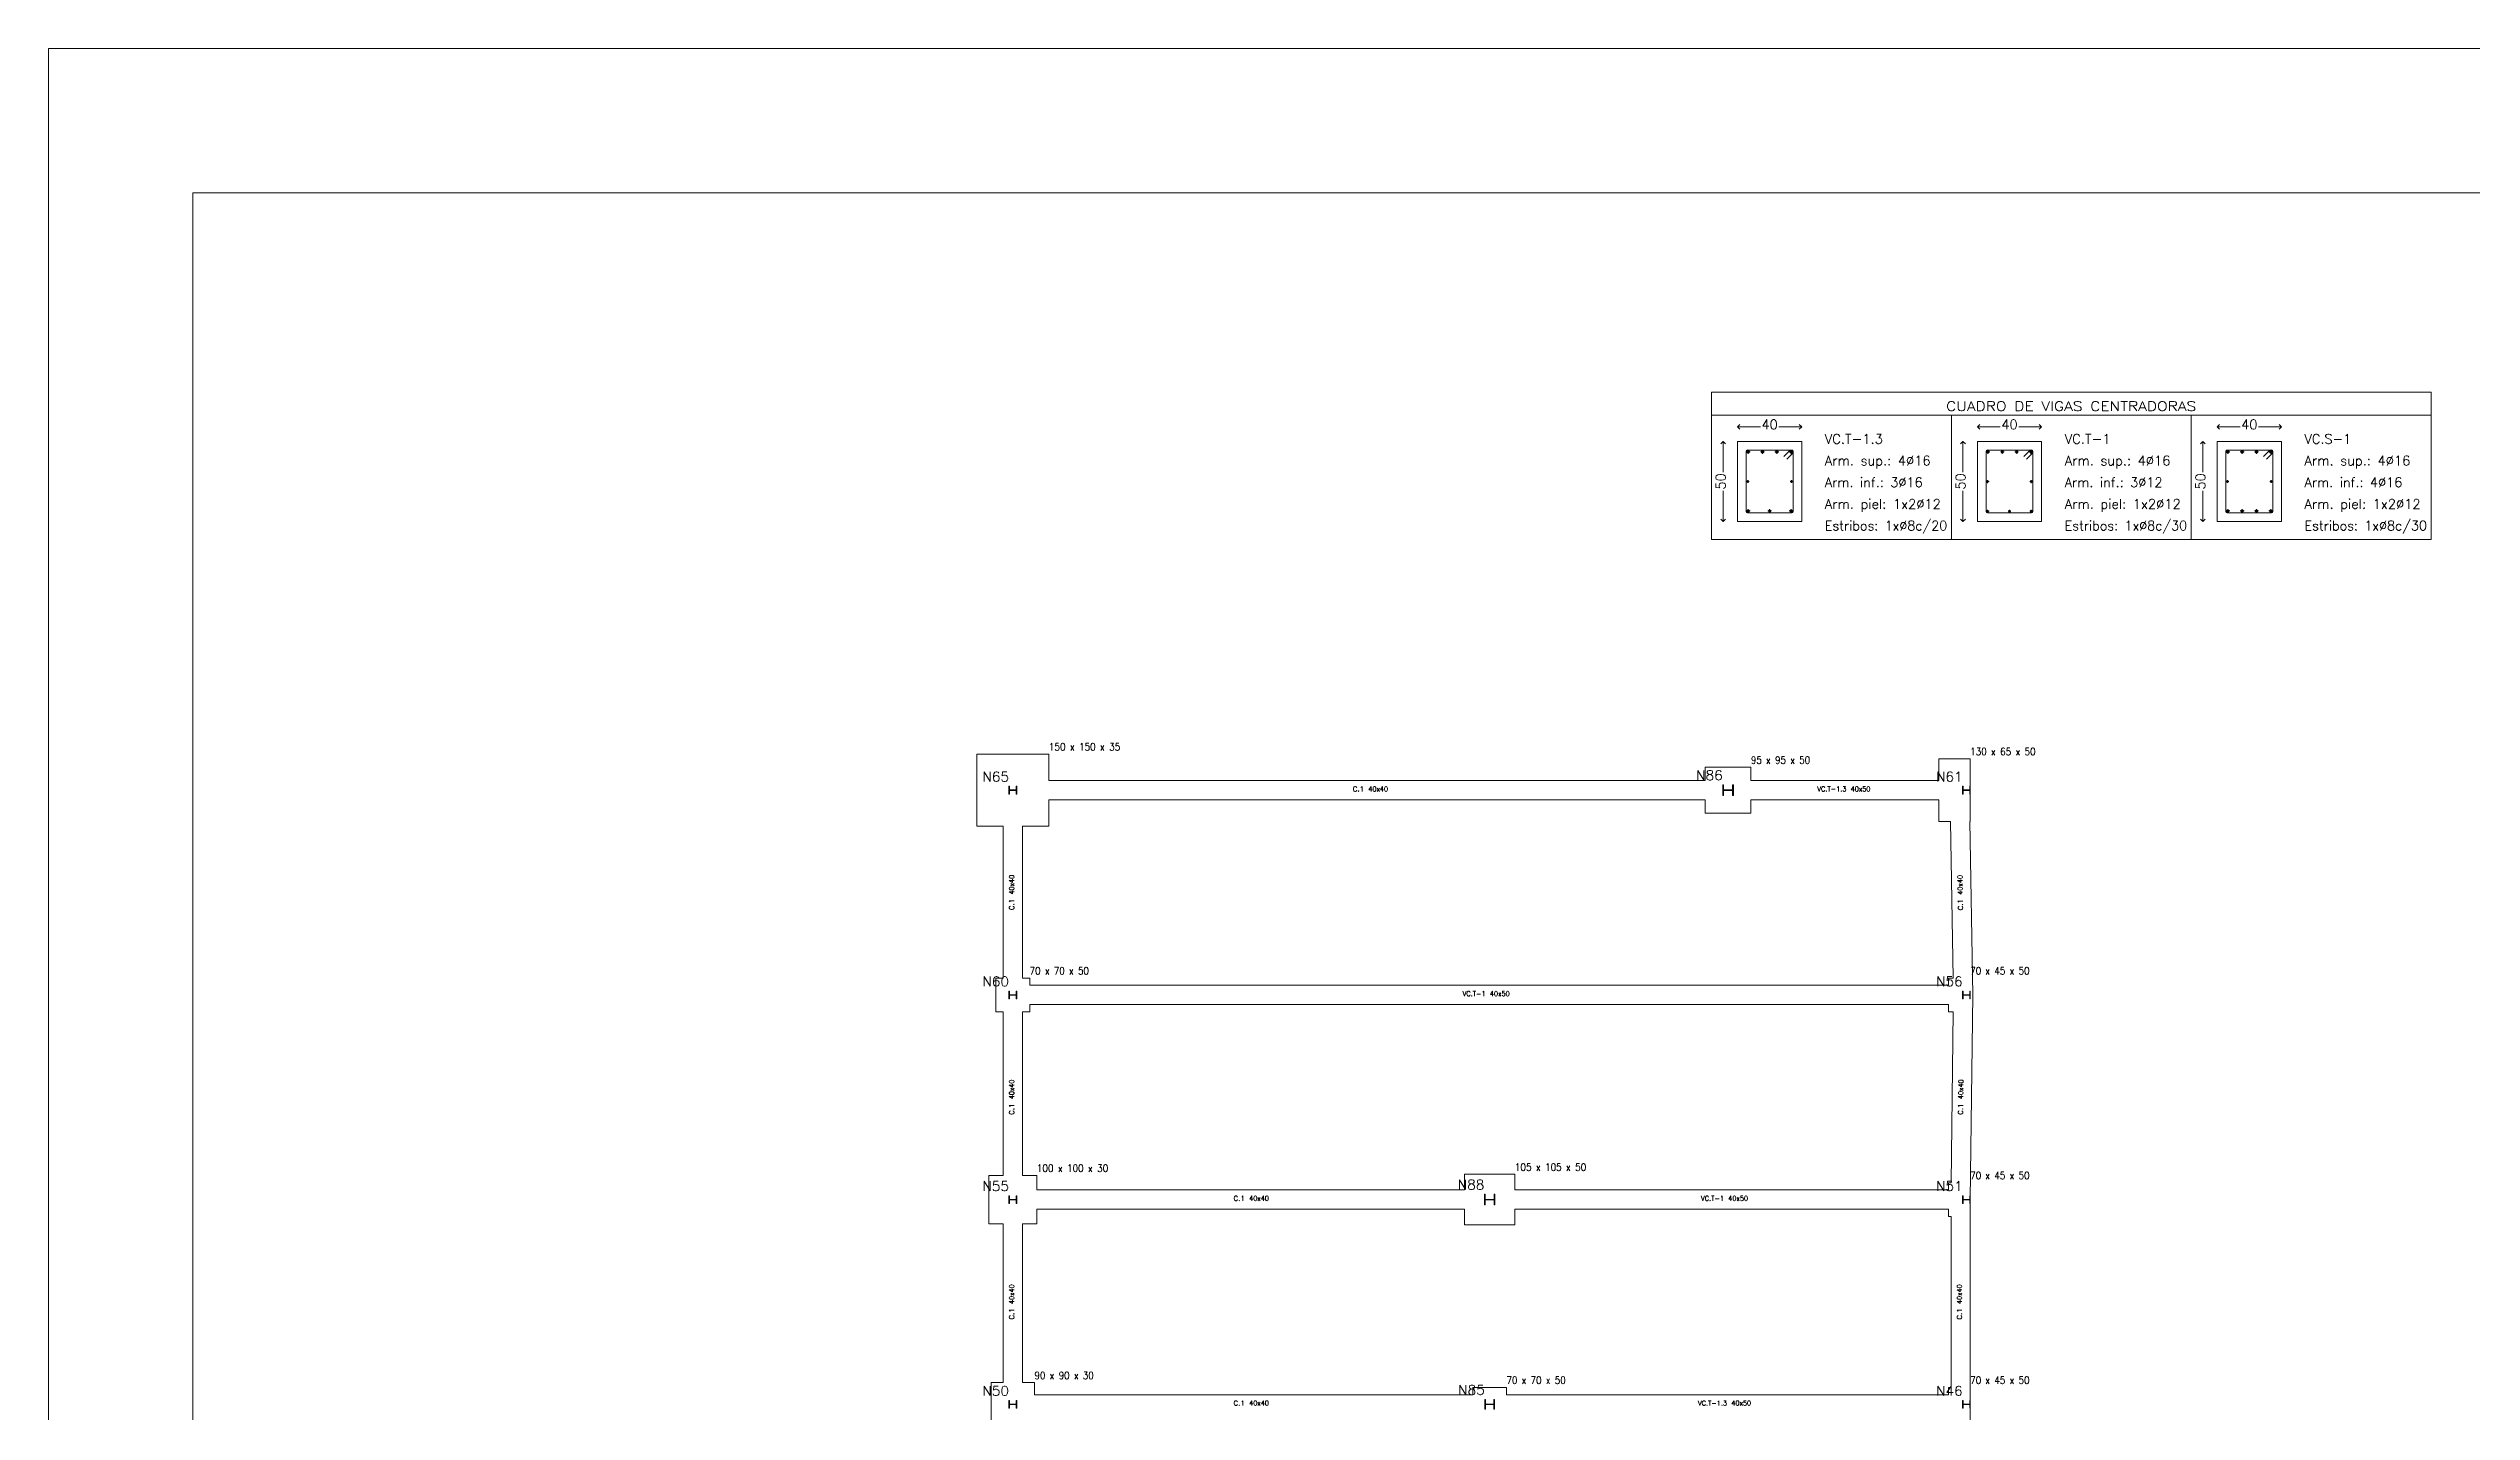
# Model space of a CAD drawing. Header units: millimetres. Extents: x -252 to 259, y -4 to 137.
# Drawn here: x -251.2 to -200.9, y 108.5 to 136.8 of the extents above; entities that cross this region are included whole.
import ezdxf
from ezdxf.enums import TextEntityAlignment as Align

# ---------------------------------------------------------------- set-up
doc = ezdxf.new("R2010")
doc.units = ezdxf.units.MM
for name, color, linetype, lineweight in [('CIM_CUAD_VIG_CEN', 1, 'Continuous', 9), ('PILAR_MET', 4, 'Continuous', 9), ('RECUAD_LIMITES', 2, 'Continuous', 0), ('RECUAD_MARCO', 1, 'Continuous', 20), ('VGC_BARRAS', 1, 'Continuous', 0), ('VGC_CONTORNO', 3, 'Continuous', 0), ('VGC_COTAS', 2, 'Continuous', 0), ('VGC_ESTRIBOS', 1, 'Continuous', 0), ('VGC_TEXTOS', 2, 'Continuous', 0), ('VIG_CONTORNO', 5, 'Continuous', 9), ('VIG_REF_Y_DIM', 3, 'Continuous', 0), ('ZAP_CONTORNO', 6, 'Continuous', 9), ('ZAP_DIMENSION', 7, 'Continuous', 9)]:
    doc.layers.add(name, color=color, linetype=linetype, lineweight=lineweight)
doc.styles.add('CYPETXT', font='romans__.ttf', dxfattribs={"height": 0.2})

msp = doc.modelspace()

# ---------------------------------------------------------------- hatches: boundary and pattern name
at = {"layer": 'VGC_BARRAS'}
h = msp.add_hatch(color=256, dxfattribs=at)
edge = h.paths.add_edge_path(flags=0)
edge.add_arc((-215.913, 128.419), 0.0267, 0, 360)
h = msp.add_hatch(color=256, dxfattribs=at)
edge = h.paths.add_edge_path(flags=0)
edge.add_arc((-215.615, 128.419), 0.0267, 0, 360)
h = msp.add_hatch(color=256, dxfattribs=at)
edge = h.paths.add_edge_path(flags=0)
edge.add_arc((-215.317, 128.419), 0.0267, 0, 360)
h = msp.add_hatch(color=256, dxfattribs=at)
edge = h.paths.add_edge_path(flags=0)
edge.add_arc((-215.02, 128.419), 0.0267, 0, 360)
h = msp.add_hatch(color=256, dxfattribs=at)
edge = h.paths.add_edge_path(flags=0)
edge.add_arc((-210.933, 128.419), 0.0267, 0, 360)
h = msp.add_hatch(color=256, dxfattribs=at)
edge = h.paths.add_edge_path(flags=0)
edge.add_arc((-210.635, 128.419), 0.0267, 0, 360)
h = msp.add_hatch(color=256, dxfattribs=at)
edge = h.paths.add_edge_path(flags=0)
edge.add_arc((-210.337, 128.419), 0.0267, 0, 360)
h = msp.add_hatch(color=256, dxfattribs=at)
edge = h.paths.add_edge_path(flags=0)
edge.add_arc((-210.04, 128.419), 0.0267, 0, 360)
h = msp.add_hatch(color=256, dxfattribs=at)
edge = h.paths.add_edge_path(flags=0)
edge.add_arc((-205.953, 128.419), 0.0267, 0, 360)
h = msp.add_hatch(color=256, dxfattribs=at)
edge = h.paths.add_edge_path(flags=0)
edge.add_arc((-205.655, 128.419), 0.0267, 0, 360)
h = msp.add_hatch(color=256, dxfattribs=at)
edge = h.paths.add_edge_path(flags=0)
edge.add_arc((-205.357, 128.419), 0.0267, 0, 360)
h = msp.add_hatch(color=256, dxfattribs=at)
edge = h.paths.add_edge_path(flags=0)
edge.add_arc((-205.06, 128.419), 0.0267, 0, 360)
h = msp.add_hatch(color=256, dxfattribs=at)
edge = h.paths.add_edge_path(flags=0)
edge.add_arc((-215.92, 127.806), 0.02, 0, 360)
h = msp.add_hatch(color=256, dxfattribs=at)
edge = h.paths.add_edge_path(flags=0)
edge.add_arc((-215.013, 127.806), 0.02, 0, 360)
h = msp.add_hatch(color=256, dxfattribs=at)
edge = h.paths.add_edge_path(flags=0)
edge.add_arc((-210.94, 127.803), 0.02, 0, 360)
h = msp.add_hatch(color=256, dxfattribs=at)
edge = h.paths.add_edge_path(flags=0)
edge.add_arc((-210.033, 127.803), 0.02, 0, 360)
h = msp.add_hatch(color=256, dxfattribs=at)
edge = h.paths.add_edge_path(flags=0)
edge.add_arc((-205.96, 127.806), 0.02, 0, 360)
h = msp.add_hatch(color=256, dxfattribs=at)
edge = h.paths.add_edge_path(flags=0)
edge.add_arc((-205.053, 127.806), 0.02, 0, 360)
h = msp.add_hatch(color=256, dxfattribs=at)
edge = h.paths.add_edge_path(flags=0)
edge.add_arc((-215.913, 127.193), 0.0267, 0, 360)
h = msp.add_hatch(color=256, dxfattribs=at)
edge = h.paths.add_edge_path(flags=0)
edge.add_arc((-215.466, 127.193), 0.0267, 0, 360)
h = msp.add_hatch(color=256, dxfattribs=at)
edge = h.paths.add_edge_path(flags=0)
edge.add_arc((-215.02, 127.193), 0.0267, 0, 360)
h = msp.add_hatch(color=256, dxfattribs=at)
edge = h.paths.add_edge_path(flags=0)
edge.add_arc((-210.94, 127.186), 0.02, 0, 360)
h = msp.add_hatch(color=256, dxfattribs=at)
edge = h.paths.add_edge_path(flags=0)
edge.add_arc((-210.486, 127.186), 0.02, 0, 360)
h = msp.add_hatch(color=256, dxfattribs=at)
edge = h.paths.add_edge_path(flags=0)
edge.add_arc((-210.033, 127.186), 0.02, 0, 360)
h = msp.add_hatch(color=256, dxfattribs=at)
edge = h.paths.add_edge_path(flags=0)
edge.add_arc((-205.953, 127.193), 0.0267, 0, 360)
h = msp.add_hatch(color=256, dxfattribs=at)
edge = h.paths.add_edge_path(flags=0)
edge.add_arc((-205.655, 127.193), 0.0267, 0, 360)
h = msp.add_hatch(color=256, dxfattribs=at)
edge = h.paths.add_edge_path(flags=0)
edge.add_arc((-205.357, 127.193), 0.0267, 0, 360)
h = msp.add_hatch(color=256, dxfattribs=at)
edge = h.paths.add_edge_path(flags=0)
edge.add_arc((-205.06, 127.193), 0.0267, 0, 360)

# ---------------------------------------------------------------- linework, layer by layer
at = {"layer": 'PILAR_MET'}
for points in [[(-231.1, 121.317), (-231.1, 121.477), (-231.113, 121.477), (-231.113, 121.401), (-231.247, 121.401), (-231.247, 121.477), (-231.26, 121.477), (-231.26, 121.317), (-231.247, 121.317), (-231.247, 121.393), (-231.113, 121.393), (-231.113, 121.317), (-231.1, 121.317)], [(-216.22, 121.287), (-216.22, 121.507), (-216.236, 121.507), (-216.236, 121.402), (-216.424, 121.402), (-216.424, 121.507), (-216.44, 121.507), (-216.44, 121.287), (-216.424, 121.287), (-216.424, 121.393), (-216.236, 121.393), (-216.236, 121.287), (-216.22, 121.287)], [(-211.3, 121.317), (-211.3, 121.477), (-211.313, 121.477), (-211.313, 121.401), (-211.447, 121.401), (-211.447, 121.477), (-211.46, 121.477), (-211.46, 121.317), (-211.447, 121.317), (-211.447, 121.393), (-211.313, 121.393), (-211.313, 121.317), (-211.3, 121.317)], [(-231.1, 117.067), (-231.1, 117.227), (-231.113, 117.227), (-231.113, 117.151), (-231.247, 117.151), (-231.247, 117.227), (-231.26, 117.227), (-231.26, 117.067), (-231.247, 117.067), (-231.247, 117.143), (-231.113, 117.143), (-231.113, 117.067), (-231.1, 117.067)], [(-211.3, 117.067), (-211.3, 117.227), (-211.313, 117.227), (-211.313, 117.151), (-211.447, 117.151), (-211.447, 117.227), (-211.46, 117.227), (-211.46, 117.067), (-211.447, 117.067), (-211.447, 117.143), (-211.313, 117.143), (-211.313, 117.067), (-211.3, 117.067)], [(-231.1, 112.817), (-231.1, 112.977), (-231.113, 112.977), (-231.113, 112.901), (-231.247, 112.901), (-231.247, 112.977), (-231.26, 112.977), (-231.26, 112.817), (-231.247, 112.817), (-231.247, 112.893), (-231.113, 112.893), (-231.113, 112.817), (-231.1, 112.817)], [(-221.17, 112.787), (-221.17, 113.007), (-221.186, 113.007), (-221.186, 112.902), (-221.374, 112.902), (-221.374, 113.007), (-221.39, 113.007), (-221.39, 112.787), (-221.374, 112.787), (-221.374, 112.893), (-221.186, 112.893), (-221.186, 112.787), (-221.17, 112.787)], [(-211.3, 112.817), (-211.3, 112.977), (-211.313, 112.977), (-211.313, 112.901), (-211.447, 112.901), (-211.447, 112.977), (-211.46, 112.977), (-211.46, 112.817), (-211.447, 112.817), (-211.447, 112.893), (-211.313, 112.893), (-211.313, 112.817), (-211.3, 112.817)], [(-231.1, 108.567), (-231.1, 108.727), (-231.113, 108.727), (-231.113, 108.651), (-231.247, 108.651), (-231.247, 108.727), (-231.26, 108.727), (-231.26, 108.567), (-231.247, 108.567), (-231.247, 108.643), (-231.113, 108.643), (-231.113, 108.567), (-231.1, 108.567)], [(-221.18, 108.547), (-221.18, 108.747), (-221.195, 108.747), (-221.195, 108.652), (-221.365, 108.652), (-221.365, 108.747), (-221.38, 108.747), (-221.38, 108.547), (-221.365, 108.547), (-221.365, 108.643), (-221.195, 108.643), (-221.195, 108.547), (-221.18, 108.547)], [(-211.3, 108.567), (-211.3, 108.727), (-211.313, 108.727), (-211.313, 108.651), (-211.447, 108.651), (-211.447, 108.727), (-211.46, 108.727), (-211.46, 108.567), (-211.447, 108.567), (-211.447, 108.643), (-211.313, 108.643), (-211.313, 108.567), (-211.3, 108.567)]]:
    msp.add_lwpolyline(points, close=True, dxfattribs=at)
at = {"layer": 'RECUAD_LIMITES'}
msp.add_lwpolyline([(-251.203, 77.395), (-167.203, 77.395), (-167.203, 136.795), (-251.203, 136.795), (-251.203, 77.395)], close=True, dxfattribs=at)
at = {"layer": 'RECUAD_MARCO'}
msp.add_lwpolyline([(-248.203, 80.395), (-170.203, 80.395), (-170.203, 133.795), (-248.203, 133.795), (-248.203, 80.395)], close=True, dxfattribs=at)
at = {"layer": 'VGC_BARRAS'}
for p, q in [((-215.953, 128.419), (-215.873, 128.419)), ((-215.913, 128.459), (-215.913, 128.379)), ((-215.655, 128.419), (-215.575, 128.419)), ((-215.615, 128.459), (-215.615, 128.379)), ((-215.357, 128.419), (-215.277, 128.419)), ((-215.317, 128.459), (-215.317, 128.379)), ((-215.06, 128.419), (-214.98, 128.419)), ((-215.02, 128.459), (-215.02, 128.379)), ((-210.973, 128.419), (-210.893, 128.419)), ((-210.933, 128.459), (-210.933, 128.379)), ((-210.675, 128.419), (-210.595, 128.419)), ((-210.635, 128.459), (-210.635, 128.379)), ((-210.377, 128.419), (-210.297, 128.419)), ((-210.337, 128.459), (-210.337, 128.379)), ((-210.08, 128.419), (-210, 128.419)), ((-210.04, 128.459), (-210.04, 128.379)), ((-205.993, 128.419), (-205.913, 128.419)), ((-205.953, 128.459), (-205.953, 128.379)), ((-205.695, 128.419), (-205.615, 128.419)), ((-205.655, 128.459), (-205.655, 128.379)), ((-205.397, 128.419), (-205.317, 128.419)), ((-205.357, 128.459), (-205.357, 128.379)), ((-205.1, 128.419), (-205.02, 128.419)), ((-205.06, 128.459), (-205.06, 128.379)), ((-215.95, 127.806), (-215.89, 127.806)), ((-215.92, 127.836), (-215.92, 127.776)), ((-215.043, 127.806), (-214.983, 127.806)), ((-215.013, 127.836), (-215.013, 127.776)), ((-210.97, 127.803), (-210.91, 127.803)), ((-210.94, 127.833), (-210.94, 127.773)), ((-210.063, 127.803), (-210.003, 127.803)), ((-210.033, 127.833), (-210.033, 127.773)), ((-205.99, 127.806), (-205.93, 127.806)), ((-205.96, 127.836), (-205.96, 127.776)), ((-205.083, 127.806), (-205.023, 127.806)), ((-205.053, 127.836), (-205.053, 127.776)), ((-215.953, 127.193), (-215.873, 127.193)), ((-215.913, 127.233), (-215.913, 127.153)), ((-215.506, 127.193), (-215.426, 127.193)), ((-215.466, 127.233), (-215.466, 127.153)), ((-215.06, 127.193), (-214.98, 127.193)), ((-215.02, 127.233), (-215.02, 127.153)), ((-210.97, 127.186), (-210.91, 127.186)), ((-210.94, 127.216), (-210.94, 127.156)), ((-210.516, 127.186), (-210.456, 127.186)), ((-210.486, 127.216), (-210.486, 127.156)), ((-210.063, 127.186), (-210.003, 127.186)), ((-210.033, 127.216), (-210.033, 127.156)), ((-205.993, 127.193), (-205.913, 127.193)), ((-205.953, 127.233), (-205.953, 127.153)), ((-205.695, 127.193), (-205.615, 127.193)), ((-205.655, 127.233), (-205.655, 127.153)), ((-205.397, 127.193), (-205.317, 127.193)), ((-205.357, 127.233), (-205.357, 127.153)), ((-205.1, 127.193), (-205.02, 127.193)), ((-205.06, 127.233), (-205.06, 127.153))]:
    msp.add_line(p, q, dxfattribs=at)
for centre, radius in [((-215.913, 128.419), 0.0267), ((-215.913, 128.419), 0.0267), ((-215.615, 128.419), 0.0267), ((-215.615, 128.419), 0.0267), ((-215.317, 128.419), 0.0267), ((-215.317, 128.419), 0.0267), ((-215.02, 128.419), 0.0267), ((-215.02, 128.419), 0.0267), ((-210.933, 128.419), 0.0267), ((-210.933, 128.419), 0.0267), ((-210.635, 128.419), 0.0267), ((-210.635, 128.419), 0.0267), ((-210.337, 128.419), 0.0267), ((-210.337, 128.419), 0.0267), ((-210.04, 128.419), 0.0267), ((-210.04, 128.419), 0.0267), ((-205.953, 128.419), 0.0267), ((-205.953, 128.419), 0.0267), ((-205.655, 128.419), 0.0267), ((-205.655, 128.419), 0.0267), ((-205.357, 128.419), 0.0267), ((-205.357, 128.419), 0.0267), ((-205.06, 128.419), 0.0267), ((-205.06, 128.419), 0.0267), ((-215.92, 127.806), 0.02), ((-215.92, 127.806), 0.02), ((-215.013, 127.806), 0.02), ((-215.013, 127.806), 0.02), ((-210.94, 127.803), 0.02), ((-210.94, 127.803), 0.02), ((-210.033, 127.803), 0.02), ((-210.033, 127.803), 0.02), ((-205.96, 127.806), 0.02), ((-205.96, 127.806), 0.02), ((-205.053, 127.806), 0.02), ((-205.053, 127.806), 0.02), ((-215.913, 127.193), 0.0267), ((-215.913, 127.193), 0.0267), ((-215.466, 127.193), 0.0267), ((-215.466, 127.193), 0.0267), ((-215.02, 127.193), 0.0267), ((-215.02, 127.193), 0.0267), ((-210.94, 127.186), 0.02), ((-210.94, 127.186), 0.02), ((-210.486, 127.186), 0.02), ((-210.486, 127.186), 0.02), ((-210.033, 127.186), 0.02), ((-210.033, 127.186), 0.02), ((-205.953, 127.193), 0.0267), ((-205.953, 127.193), 0.0267), ((-205.655, 127.193), 0.0267), ((-205.655, 127.193), 0.0267), ((-205.357, 127.193), 0.0267), ((-205.357, 127.193), 0.0267), ((-205.06, 127.193), 0.0267), ((-205.06, 127.193), 0.0267)]:
    msp.add_circle(centre, radius, dxfattribs=at)
at = {"layer": 'VGC_CONTORNO'}
for points in [[(-216.133, 126.973), (-214.8, 126.973), (-214.8, 128.639), (-216.133, 128.639), (-216.133, 126.973)], [(-211.153, 126.973), (-209.82, 126.973), (-209.82, 128.639), (-211.153, 128.639), (-211.153, 126.973)], [(-206.173, 126.973), (-204.84, 126.973), (-204.84, 128.639), (-206.173, 128.639), (-206.173, 126.973)]]:
    msp.add_lwpolyline(points, close=True, dxfattribs=at)
at = {"layer": 'VGC_COTAS'}
for p, q in [((-216.133, 128.939), (-216.083, 128.989)), ((-216.133, 128.938), (-216.133, 128.941)), ((-216.133, 128.939), (-216.083, 128.889)), ((-216.133, 128.939), (-215.659, 128.939)), ((-215.273, 128.939), (-214.8, 128.939)), ((-214.8, 128.939), (-214.85, 128.989)), ((-214.8, 128.939), (-214.85, 128.889)), ((-214.8, 128.938), (-214.8, 128.941)), ((-211.153, 128.939), (-211.103, 128.989)), ((-211.153, 128.938), (-211.153, 128.941)), ((-211.153, 128.939), (-211.103, 128.889)), ((-211.153, 128.939), (-210.679, 128.939)), ((-210.293, 128.939), (-209.82, 128.939)), ((-209.82, 128.939), (-209.87, 128.989)), ((-209.82, 128.939), (-209.87, 128.889)), ((-209.82, 128.938), (-209.82, 128.941)), ((-206.173, 128.939), (-206.123, 128.989)), ((-206.173, 128.938), (-206.173, 128.941)), ((-206.173, 128.939), (-206.123, 128.889)), ((-206.173, 128.939), (-205.699, 128.939)), ((-205.313, 128.939), (-204.84, 128.939)), ((-204.84, 128.939), (-204.89, 128.989)), ((-204.84, 128.939), (-204.89, 128.889)), ((-204.84, 128.938), (-204.84, 128.941)), ((-216.433, 128.639), (-216.483, 128.589)), ((-216.435, 128.639), (-216.431, 128.639)), ((-216.433, 128.639), (-216.383, 128.589)), ((-216.433, 127.999), (-216.433, 128.639)), ((-211.453, 128.639), (-211.503, 128.589)), ((-211.455, 128.639), (-211.451, 128.639)), ((-211.453, 128.639), (-211.403, 128.589)), ((-211.453, 127.999), (-211.453, 128.639)), ((-206.473, 128.639), (-206.523, 128.589)), ((-206.475, 128.639), (-206.471, 128.639)), ((-206.473, 128.639), (-206.423, 128.589)), ((-206.473, 127.999), (-206.473, 128.639)), ((-216.433, 126.973), (-216.433, 127.613)), ((-211.453, 126.973), (-211.453, 127.613)), ((-206.473, 126.973), (-206.473, 127.613)), ((-216.433, 126.973), (-216.483, 127.023)), ((-216.435, 126.973), (-216.431, 126.973)), ((-216.433, 126.973), (-216.383, 127.023)), ((-211.453, 126.973), (-211.503, 127.023)), ((-211.455, 126.973), (-211.451, 126.973)), ((-211.453, 126.973), (-211.403, 127.023)), ((-206.473, 126.973), (-206.523, 127.023)), ((-206.475, 126.973), (-206.471, 126.973)), ((-206.473, 126.973), (-206.423, 127.023))]:
    msp.add_line(p, q, dxfattribs=at)
at = {"layer": 'VGC_ESTRIBOS'}
for p, q in [((-215.953, 128.433), (-215.953, 127.179)), ((-215.006, 128.459), (-215.926, 128.459)), ((-215.038, 128.459), (-215.17, 128.327)), ((-214.98, 128.401), (-215.112, 128.269)), ((-214.98, 127.179), (-214.98, 128.433)), ((-210.973, 128.433), (-210.973, 127.179)), ((-210.026, 128.459), (-210.946, 128.459)), ((-210.058, 128.459), (-210.19, 128.327)), ((-210, 128.401), (-210.132, 128.269)), ((-210, 127.179), (-210, 128.433)), ((-205.993, 128.433), (-205.993, 127.179)), ((-205.046, 128.459), (-205.966, 128.459)), ((-205.078, 128.459), (-205.21, 128.327)), ((-205.02, 128.401), (-205.152, 128.269)), ((-205.02, 127.179), (-205.02, 128.433)), ((-215.926, 127.153), (-215.006, 127.153)), ((-210.946, 127.153), (-210.026, 127.153)), ((-205.966, 127.153), (-205.046, 127.153))]:
    msp.add_line(p, q, dxfattribs=at)
for centre, start, end in [((-215.926, 128.433), 90, 180), ((-215.006, 128.433), 0, 90), ((-210.946, 128.433), 90, 180), ((-210.026, 128.433), 0, 90), ((-205.966, 128.433), 90, 180), ((-205.046, 128.433), 0, 90), ((-215.926, 127.179), 180, 270), ((-215.006, 127.179), 270, 0), ((-210.946, 127.179), 180, 270), ((-210.026, 127.179), 270, 0), ((-205.966, 127.179), 180, 270), ((-205.046, 127.179), 270, 0)]:
    msp.add_arc(centre, 0.0267, start, end, dxfattribs=at)
at = {"layer": 'VGC_TEXTOS', "lineweight": 9}
for p, q in [((-216.673, 129.659), (-201.733, 129.659)), ((-216.673, 129.659), (-216.673, 126.599)), ((-201.733, 129.659), (-201.733, 126.599)), ((-216.673, 129.179), (-201.733, 129.179)), ((-211.693, 129.179), (-211.693, 126.599)), ((-206.713, 129.179), (-206.713, 126.599)), ((-216.673, 126.599), (-201.733, 126.599))]:
    msp.add_line(p, q, dxfattribs=at)
at = {"layer": 'VIG_CONTORNO'}
for p, q in [((-216.805, 121.597), (-230.43, 121.597)), ((-211.95, 121.597), (-215.855, 121.597)), ((-230.43, 121.197), (-216.805, 121.197)), ((-215.855, 121.197), (-211.95, 121.197)), ((-211.709, 120.747), (-211.656, 117.497)), ((-211.25, 117.147), (-211.309, 120.747)), ((-231.38, 120.647), (-231.38, 117.497)), ((-230.98, 117.497), (-230.98, 120.647)), ((-211.75, 117.347), (-230.83, 117.347)), ((-231.38, 116.797), (-231.38, 113.397)), ((-230.98, 113.397), (-230.98, 116.797)), ((-230.83, 116.947), (-211.75, 116.947)), ((-211.654, 116.797), (-211.696, 113.247)), ((-211.3, 112.897), (-211.25, 117.147)), ((-221.805, 113.097), (-230.68, 113.097)), ((-230.68, 112.697), (-221.805, 112.697)), ((-211.75, 113.097), (-220.755, 113.097)), ((-220.755, 112.697), (-211.75, 112.697)), ((-231.38, 112.397), (-231.38, 109.097)), ((-230.98, 109.097), (-230.98, 112.397)), ((-211.7, 112.547), (-211.7, 108.997)), ((-211.3, 108.997), (-211.3, 112.547)), ((-221.63, 108.847), (-230.73, 108.847)), ((-211.75, 108.847), (-220.93, 108.847))]:
    msp.add_line(p, q, dxfattribs=at)
at = {"layer": 'ZAP_CONTORNO'}
for p, q in [((-230.43, 120.647), (-230.43, 121.197)), ((-215.855, 120.922), (-215.855, 121.197)), ((-211.309, 120.747), (-211.3, 120.747)), ((-230.98, 120.647), (-230.43, 120.647)), ((-230.98, 116.797), (-230.83, 116.797)), ((-230.83, 116.797), (-230.83, 116.947)), ((-230.68, 112.397), (-230.68, 112.697)), ((-220.755, 112.372), (-220.755, 112.697)), ((-211.3, 112.547), (-211.3, 112.897)), ((-230.98, 112.397), (-230.68, 112.397))]:
    msp.add_line(p, q, dxfattribs=at)
for points in [[(-230.43, 121.597), (-230.43, 122.147), (-231.93, 122.147), (-231.93, 120.647), (-231.38, 120.647)], [(-215.855, 121.597), (-215.855, 121.872), (-216.805, 121.872), (-216.805, 121.597)], [(-211.3, 120.747), (-211.3, 122.047), (-211.95, 122.047), (-211.95, 121.597)], [(-216.805, 121.197), (-216.805, 120.922), (-215.855, 120.922)], [(-211.95, 121.197), (-211.95, 120.747), (-211.709, 120.747)], [(-231.38, 117.497), (-231.53, 117.497), (-231.53, 116.797), (-231.38, 116.797)], [(-230.83, 117.347), (-230.83, 117.497), (-230.98, 117.497)], [(-211.656, 117.497), (-211.75, 117.497), (-211.75, 117.347)], [(-211.75, 116.947), (-211.75, 116.797), (-211.654, 116.797)], [(-231.38, 113.397), (-231.68, 113.397), (-231.68, 112.397), (-231.38, 112.397)], [(-230.68, 113.097), (-230.68, 113.397), (-230.98, 113.397)], [(-220.755, 113.097), (-220.755, 113.422), (-221.805, 113.422), (-221.805, 113.097)], [(-211.696, 113.247), (-211.75, 113.247), (-211.75, 113.097)], [(-221.805, 112.697), (-221.805, 112.372), (-220.755, 112.372)], [(-211.75, 112.697), (-211.75, 112.547), (-211.7, 112.547)], [(-231.38, 109.097), (-231.63, 109.097), (-231.63, 108.197), (-231.38, 108.197)], [(-230.73, 108.847), (-230.73, 109.097), (-230.98, 109.097)], [(-220.93, 108.847), (-220.93, 108.997), (-221.63, 108.997), (-221.63, 108.847)], [(-211.7, 108.997), (-211.75, 108.997), (-211.75, 108.847)], [(-211.3, 108.297), (-211.3, 108.647), (-211.3, 108.997)]]:
    msp.add_lwpolyline(points, dxfattribs=at)

# ---------------------------------------------------------------- texts
at = {"layer": 'CIM_CUAD_VIG_CEN', "style": 'CYPETXT', "width": 0.998124}
msp.add_text('CUADRO DE VIGAS CENTRADORAS', height=0.2, dxfattribs=at).set_placement((-211.803, 129.269), (-206.61, 129.269), align=Align.FIT)
at = {"layer": 'PILAR_MET', "style": 'CYPETXT', "width": 0.924861}
for s, p, p2 in [('N65', (-231.812, 121.577), (-231.26, 121.577)), ('N86', (-216.992, 121.607), (-216.44, 121.607)), ('N61', (-212.012, 121.577), (-211.46, 121.577)), ('N60', (-231.812, 117.327), (-231.26, 117.327)), ('N56', (-212.012, 117.327), (-211.46, 117.327)), ('N55', (-231.812, 113.077), (-231.26, 113.077)), ('N88', (-221.942, 113.107), (-221.39, 113.107)), ('N51', (-212.012, 113.077), (-211.46, 113.077)), ('N50', (-231.812, 108.827), (-231.26, 108.827)), ('N85', (-221.932, 108.847), (-221.38, 108.847)), ('N46', (-212.012, 108.827), (-211.46, 108.827))]:
    msp.add_text(s, height=0.2, dxfattribs=at).set_placement(p, p2, align=Align.FIT)
at = {"layer": 'VGC_COTAS', "style": 'CYPETXT', "width": 0.872087}
for p, p2 in [((-215.634, 128.889), (-215.298, 128.889)), ((-210.654, 128.889), (-210.318, 128.889)), ((-205.674, 128.889), (-205.338, 128.889))]:
    msp.add_text('40', height=0.2, dxfattribs=at).set_placement(p, p2, align=Align.FIT)
for p, p2 in [((-216.383, 127.638), (-216.383, 127.974)), ((-211.403, 127.638), (-211.403, 127.974)), ((-206.423, 127.638), (-206.423, 127.974))]:
    msp.add_text('50', height=0.2, rotation=90, dxfattribs=at).set_placement(p, p2, align=Align.FIT)
at = {"layer": 'VGC_TEXTOS', "style": 'CYPETXT'}
for s, width, p, p2 in [('VC.T-1.3', 0.861267, (-214.32, 128.589), (-213.114, 128.589)), ('Arm. sup.: 4%%c16', 0.851284, (-214.32, 128.139), (-212.124, 128.139)), ('VC.T-1', 0.860182, (-209.34, 128.589), (-208.386, 128.589)), ('Arm. sup.: 4%%c16', 0.851284, (-209.34, 128.139), (-207.144, 128.139)), ('VC.S-1', 0.845071, (-204.36, 128.589), (-203.391, 128.589)), ('Arm. sup.: 4%%c16', 0.851284, (-204.36, 128.139), (-202.164, 128.139)), ('Arm. inf.: 3%%c16', 0.836178, (-214.32, 127.689), (-212.289, 127.689)), ('Arm. inf.: 3%%c12', 0.836178, (-209.34, 127.689), (-207.309, 127.689)), ('Arm. inf.: 4%%c16', 0.836178, (-204.36, 127.689), (-202.329, 127.689)), ('Arm. piel: 1x2%%c12', 0.85319, (-214.32, 127.239), (-211.911, 127.239)), ('Arm. piel: 1x2%%c12', 0.85319, (-209.34, 127.239), (-206.931, 127.239)), ('Arm. piel: 1x2%%c12', 0.85319, (-204.36, 127.239), (-201.951, 127.239)), ('Estribos: 1x%%c8c/20', 0.845075, (-214.32, 126.789), (-211.779, 126.789)), ('Estribos: 1x%%c8c/30', 0.845075, (-209.34, 126.789), (-206.799, 126.789)), ('Estribos: 1x%%c8c/30', 0.845075, (-204.36, 126.789), (-201.819, 126.789))]:
    msp.add_text(s, height=0.2, dxfattribs=dict(at, width=width)).set_placement(p, p2, align=Align.FIT)
at = {"layer": 'VIG_REF_Y_DIM', "style": 'CYPETXT'}
for s, width, p, p2 in [('C.1', 0.881336, (-224.122, 121.372), (-223.888, 121.372)), ('40x40', 0.875979, (-223.798, 121.372), (-223.388, 121.372)), ('VC.T-1.3', 0.861267, (-214.476, 121.372), (-213.873, 121.372)), ('40x50', 0.875979, (-213.783, 121.372), (-213.374, 121.372)), ('VC.T-1', 0.860182, (-221.841, 117.122), (-221.364, 117.122)), ('40x50', 0.875979, (-221.274, 117.122), (-220.864, 117.122)), ('C.1', 0.881336, (-226.597, 112.872), (-226.363, 112.872)), ('40x40', 0.875979, (-226.273, 112.872), (-225.863, 112.872)), ('VC.T-1', 0.860182, (-216.891, 112.872), (-216.414, 112.872)), ('40x50', 0.875979, (-216.324, 112.872), (-215.914, 112.872)), ('C.1', 0.881336, (-226.597, 108.622), (-226.363, 108.622)), ('40x40', 0.875979, (-226.273, 108.622), (-225.863, 108.622)), ('VC.T-1.3', 0.861267, (-216.954, 108.622), (-216.351, 108.622)), ('40x50', 0.875979, (-216.261, 108.622), (-215.851, 108.622))]:
    msp.add_text(s, height=0.1, dxfattribs=dict(at, width=width)).set_placement(p, p2, align=Align.FIT)
for s, rotation, width, p, p2 in [('40x40', 90, 0.875979, (-231.155, 119.23), (-231.155, 119.639)), ('40x40', 90.9443, 0.875979, (-211.459, 119.227), (-211.466, 119.636)), ('C.1', 90, 0.881336, (-231.155, 118.906), (-231.155, 119.14)), ('C.1', 90.9443, 0.881336, (-211.454, 118.903), (-211.458, 119.137)), ('40x40', 90, 0.875979, (-231.155, 114.98), (-231.155, 115.389)), ('40x40', 89.3268, 0.875979, (-211.45, 114.982), (-211.445, 115.391)), ('C.1', 90, 0.881336, (-231.155, 114.656), (-231.155, 114.89)), ('C.1', 89.3268, 0.881336, (-211.454, 114.658), (-211.451, 114.892)), ('40x40', 90, 0.875979, (-231.155, 110.73), (-231.155, 111.139)), ('40x40', 90, 0.875979, (-211.475, 110.73), (-211.475, 111.139)), ('C.1', 90, 0.881336, (-231.155, 110.406), (-231.155, 110.64)), ('C.1', 90, 0.881336, (-211.475, 110.406), (-211.475, 110.64))]:
    msp.add_text(s, height=0.1, rotation=rotation, dxfattribs=dict(at, width=width)).set_placement(p, p2, align=Align.FIT)
at = {"layer": 'ZAP_DIMENSION', "style": 'CYPETXT'}
for s, width, p, p2 in [('150 x 150 x 35', 0.721007, (-230.43, 122.221), (-228.949, 122.221)), ('130 x 65 x 50', 0.710768, (-211.3, 122.121), (-209.945, 122.121)), ('95 x 95 x 50', 0.698808, (-215.855, 121.946), (-214.626, 121.946)), ('70 x 70 x 50', 0.698808, (-230.83, 117.571), (-229.601, 117.571)), ('70 x 45 x 50', 0.698808, (-211.3, 117.571), (-210.071, 117.571)), ('100 x 100 x 30', 0.721007, (-230.68, 113.471), (-229.199, 113.471)), ('105 x 105 x 50', 0.721007, (-220.755, 113.496), (-219.274, 113.496)), ('70 x 45 x 50', 0.698808, (-211.3, 113.321), (-210.071, 113.321)), ('90 x 90 x 30', 0.698808, (-230.73, 109.171), (-229.501, 109.171)), ('70 x 70 x 50', 0.698808, (-220.93, 109.071), (-219.701, 109.071)), ('70 x 45 x 50', 0.698808, (-211.3, 109.071), (-210.071, 109.071))]:
    msp.add_text(s, height=0.15333, dxfattribs=dict(at, width=width)).set_placement(p, p2, align=Align.FIT)

doc.saveas('drawing.dxf')
